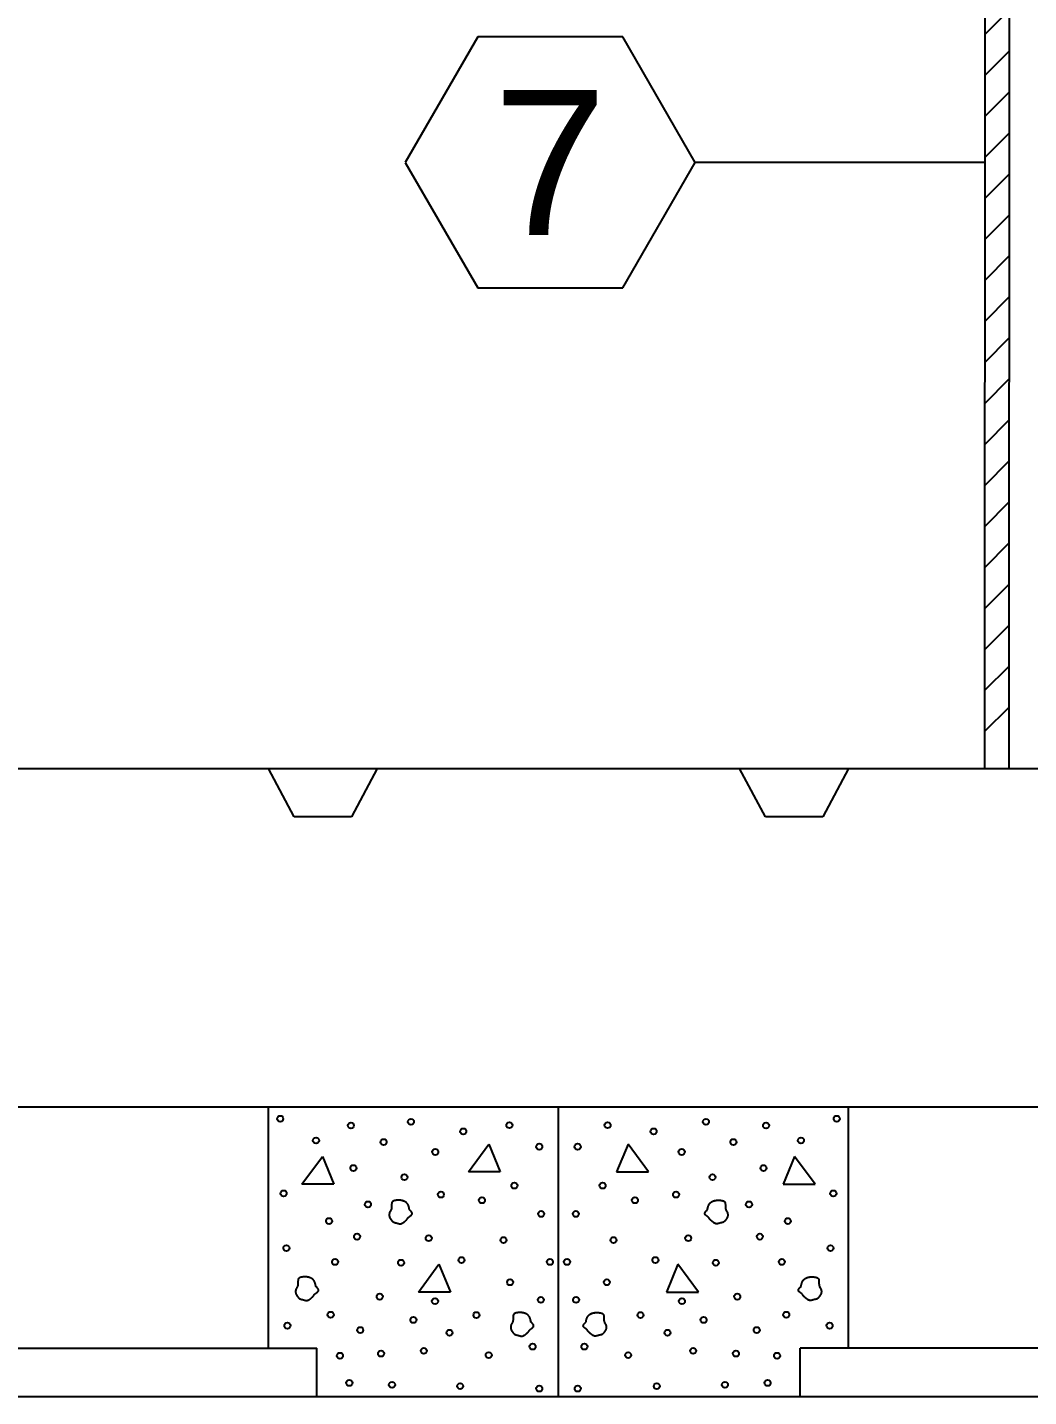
# Model space of a CAD drawing. Extents: x -13 to 356, y -85 to 125.
# Drawn here: x 148.1 to 189.6, y -63 to -6.3 of the extents above; entities that cross this region are included whole.
import ezdxf
from ezdxf.enums import TextEntityAlignment as Align

# ---------------------------------------------------------------- set-up
doc = ezdxf.new("R2010")
doc.units = 0
doc.header["$MEASUREMENT"] = 0
doc.layers.add('2', color=7, linetype='Continuous')
doc.styles.get("Standard").update_dxf_attribs({"font": 'monotxt.shx'})

# ---------------------------------------------------------------- blocks, each defined once
blk = doc.blocks.new('*X28')
at = {"layer": '2', "color": 5, "linetype": 'Continuous'}
for p, q in [((-0.489, 28.361), (0.511, 29.361)), ((-0.49, 26.663), (0.511, 27.664)), ((-0.49, 24.965), (0.51, 25.966)), ((-0.491, 23.268), (0.509, 24.268)), ((-0.492, 21.57), (0.509, 22.57)), ((-0.492, 19.872), (0.508, 20.873)), ((-0.493, 18.175), (0.507, 19.175)), ((-0.494, 16.477), (0.507, 17.477)), ((-0.494, 14.779), (0.506, 15.78)), ((-0.495, 13.082), (0.505, 14.082)), ((-0.496, 11.384), (0.505, 12.384)), ((-0.496, 9.686), (0.504, 10.686)), ((-0.497, 7.988), (0.503, 8.989)), ((-0.498, 6.291), (0.503, 7.291)), ((-0.498, 4.593), (0.502, 5.593)), ((-0.499, 2.895), (0.502, 3.896)), ((-0.5, 1.198), (0.501, 2.198)), ((-0.5, -0.5), (0.5, 0.5))]:
    blk.add_line(p, q, dxfattribs=at)

msp = doc.modelspace()

# ---------------------------------------------------------------- linework, layer by layer
at = {"layer": '2', "color": 5, "linetype": 'Continuous'}
for p, q in [((187.77, -36.997), (187.797, 32.325)), ((188.77, -36.997), (188.797, 32.325)), ((166.78, -6.704), (163.78, -11.901)), ((172.78, -6.704), (166.78, -6.704)), ((175.78, -11.901), (172.78, -6.704)), ((163.78, -11.901), (166.78, -17.097)), ((172.78, -17.097), (175.78, -11.901)), ((187.78, -11.901), (175.78, -11.901)), ((166.78, -17.097), (172.78, -17.097)), ((144.557, -36.997), (212.432, -36.997)), ((159.182, -38.997), (158.119, -36.997)), ((162.619, -36.997), (161.557, -38.997)), ((178.682, -38.997), (177.619, -36.997)), ((182.119, -36.997), (181.057, -38.997)), ((161.557, -38.997), (159.182, -38.997)), ((181.057, -38.997), (178.682, -38.997)), ((145.364, -50.999), (211.627, -50.999)), ((158.121, -60.999), (158.121, -50.999)), ((170.121, -62.999), (170.121, -50.999)), ((182.121, -60.999), (182.121, -50.999)), ((166.391, -53.696), (167.242, -52.546)), ((167.242, -52.546), (167.713, -53.696)), ((172.999, -52.546), (172.529, -53.696)), ((173.851, -53.696), (172.999, -52.546)), ((159.5, -54.21), (160.352, -53.06)), ((160.352, -53.06), (160.822, -54.21)), ((179.89, -53.06), (179.419, -54.21)), ((180.741, -54.21), (179.89, -53.06)), ((167.713, -53.696), (166.391, -53.696)), ((172.529, -53.696), (173.851, -53.696)), ((160.822, -54.21), (159.5, -54.21)), ((179.419, -54.21), (180.741, -54.21)), ((164.325, -58.669), (165.176, -57.52)), ((165.176, -57.52), (165.647, -58.669)), ((175.065, -57.52), (174.595, -58.669)), ((175.917, -58.669), (175.065, -57.52)), ((165.647, -58.669), (164.325, -58.669)), ((174.595, -58.669), (175.917, -58.669)), ((108.121, -60.999), (160.121, -60.999)), ((160.121, -62.999), (160.121, -60.999)), ((232.121, -60.999), (180.121, -60.999)), ((180.121, -62.999), (180.121, -60.999)), ((26.121, -62.999), (314.121, -62.999))]:
    msp.add_line(p, q, dxfattribs=at)
for points in [[(163.953, -55.26), (163.951, -55.242, 0.004785), (163.948, -55.225, 0.004913), (163.945, -55.208, 0.005179), (163.942, -55.191, 0.005594), (163.939, -55.175, 0.005983), (163.935, -55.159, 0.006362), (163.931, -55.144, 0.006756), (163.926, -55.129, 0.00718), (163.922, -55.115, 0.007603), (163.916, -55.101, 0.008039), (163.911, -55.087, 0.008471), (163.905, -55.074, 0.00891), (163.899, -55.061, 0.009333), (163.892, -55.048, 0.00975), (163.885, -55.036, 0.010138), (163.877, -55.025, 0.010509), (163.869, -55.013, 0.010826), (163.861, -55.003, 0.011103), (163.852, -54.992, 0.011341), (163.843, -54.982, 0.011564), (163.833, -54.973, 0.011551), (163.823, -54.964, 0.011336), (163.812, -54.955, 0.011036), (163.801, -54.947, 0.010634), (163.789, -54.939, 0.010268), (163.777, -54.932, 0.009897), (163.765, -54.925, 0.009544), (163.752, -54.918, 0.009179), (163.739, -54.912, 0.008841), (163.726, -54.906, 0.008503), (163.712, -54.901, 0.008191), (163.698, -54.896, 0.007883), (163.684, -54.892, 0.007603), (163.669, -54.888, 0.007329), (163.654, -54.884, 0.007081), (163.639, -54.88, 0.006841), (163.624, -54.877, 0.006626), (163.609, -54.875, 0.006419), (163.593, -54.873, 0.006236), (163.577, -54.871, 0.006061), (163.561, -54.869, 0.005907), (163.545, -54.868, 0.005763), (163.529, -54.867, 0.005637), (163.513, -54.867, 0.005521), (163.497, -54.867, 0.005421), (163.48, -54.867, 0.005329), (163.464, -54.868, 0.005258), (163.447, -54.869, 0.005201), (163.431, -54.87, 0.00514), (163.414, -54.872, 0.005062), (163.398, -54.874, 0.005083), (163.381, -54.876, 0.005221), (163.365, -54.879, 0.006031), (163.349, -54.882, 0.007829), (163.333, -54.886, 0.009649), (163.318, -54.89, 0.011932), (163.304, -54.895, 0.014416), (163.29, -54.901, 0.017553), (163.277, -54.907, 0.021223), (163.266, -54.914, 0.025951), (163.255, -54.923, 0.03001), (163.246, -54.932, 0.033019), (163.239, -54.942, 0.032883), (163.232, -54.953, 0.029027), (163.227, -54.965, 0.025269), (163.223, -54.978, 0.021469), (163.22, -54.992, 0.017986), (163.218, -55.006, 0.014521), (163.216, -55.021, 0.011672), (163.215, -55.036, 0.008962), (163.215, -55.051, 0.006754), (163.214, -55.067, 0.004559), (163.214, -55.084, 0.002745), (163.214, -55.1, 0.000833), (163.215, -55.116, -0.000805), (163.215, -55.133, -0.002637), (163.214, -55.149, -0.004312), (163.214, -55.166, -0.006297), (163.213, -55.182, -0.008122), (163.211, -55.198, -0.010228), (163.209, -55.213, -0.012587), (163.206, -55.229, -0.01574), (163.202, -55.243, -0.017251), (163.197, -55.257, -0.017002), (163.191, -55.271, -0.015078), (163.184, -55.284, -0.010869), (163.177, -55.298, -0.007364), (163.17, -55.31, -0.003739), (163.162, -55.323, -0.000502), (163.155, -55.336, 0.003172), (163.148, -55.349, 0.006628), (163.141, -55.363, 0.010722), (163.135, -55.376, 0.013226), (163.13, -55.39, 0.014832), (163.125, -55.405, 0.015088), (163.122, -55.419, 0.014292), (163.119, -55.434, 0.013883), (163.117, -55.45, 0.013764), (163.116, -55.465, 0.013686), (163.116, -55.48, 0.013657), (163.116, -55.496, 0.013745), (163.118, -55.511, 0.013963), (163.12, -55.526, 0.014224), (163.123, -55.541, 0.014554), (163.127, -55.555, 0.015101), (163.132, -55.57, 0.015976), (163.138, -55.583, 0.015668), (163.144, -55.597, 0.013866), (163.151, -55.61, 0.011842), (163.159, -55.623, 0.009091), (163.167, -55.635, 0.00656), (163.176, -55.647, 0.003629), (163.184, -55.66, 0.001959), (163.193, -55.672, 0.001108), (163.201, -55.684, 0.001572), (163.21, -55.696, 0.00347), (163.219, -55.707, 0.004668), (163.228, -55.719, 0.005443), (163.238, -55.731, 0.007694), (163.248, -55.742, 0.01221), (163.259, -55.752, 0.017137), (163.27, -55.762, 0.023974), (163.282, -55.77, 0.025959), (163.294, -55.777, 0.022284), (163.308, -55.782, 0.018818), (163.322, -55.787, 0.015063), (163.336, -55.792, 0.011683), (163.35, -55.795, 0.008014), (163.365, -55.799, 0.004976), (163.38, -55.802, 0.00181), (163.395, -55.805, -0.001224), (163.41, -55.809, -0.004947), (163.425, -55.813, -0.006053), (163.44, -55.817, -0.004853), (163.455, -55.821, -0.003013), (163.47, -55.826, -0.000016), (163.485, -55.83, 0.002521), (163.499, -55.834, 0.00528), (163.514, -55.837, 0.007878), (163.528, -55.84, 0.010941), (163.542, -55.843, 0.014094), (163.556, -55.844, 0.017981), (163.57, -55.844, 0.020233), (163.584, -55.843, 0.021055), (163.598, -55.841, 0.020457), (163.612, -55.838, 0.018422), (163.625, -55.834, 0.016727), (163.639, -55.828, 0.015121), (163.652, -55.822, 0.013622), (163.665, -55.816, 0.012038), (163.678, -55.808, 0.010686), (163.691, -55.8, 0.009342), (163.704, -55.791, 0.008202), (163.717, -55.782, 0.007044), (163.729, -55.772, 0.006083), (163.742, -55.763, 0.005098), (163.754, -55.752, 0.004237), (163.766, -55.742, 0.003276), (163.778, -55.731, 0.002582), (163.79, -55.721, 0.001962), (163.801, -55.71, 0.000895), (163.813, -55.7, -0.000947), (163.824, -55.69, 0.001004), (163.835, -55.68, 0.007533), (163.845, -55.669, 0.013881), (163.855, -55.658, 0.021241), (163.864, -55.646, 0.018761), (163.872, -55.633, 0.006753), (163.88, -55.621, -0.002565), (163.888, -55.608, -0.012008), (163.897, -55.597, -0.015872), (163.906, -55.585, -0.014536), (163.916, -55.575, -0.013302), (163.927, -55.565, -0.011978), (163.939, -55.555, -0.010661), (163.951, -55.545, -0.009179), (163.964, -55.536, -0.006686), (163.977, -55.527, -0.00297), (163.99, -55.518, 0.000284), (164.003, -55.508, 0.004153), (164.015, -55.499, 0.007845), (164.027, -55.49, 0.012498), (164.037, -55.48, 0.01805), (164.046, -55.47, 0.025988), (164.053, -55.46, 0.033213), (164.059, -55.449, 0.038945), (164.063, -55.438, 0.042043), (164.064, -55.426, 0.041098), (164.064, -55.414, 0.037039), (164.062, -55.402, 0.031405), (164.058, -55.389, 0.029902), (164.053, -55.376, 0.029417), (164.045, -55.362, 0.018987), (164.037, -55.349, 0.006842), (164.029, -55.337, 0.021033), (164.015, -55.32, 0.026686), (163.99, -55.294, 0.010564), (163.954, -55.26, 0.005181)], [(176.288, -55.26), (176.291, -55.242, -0.004785), (176.293, -55.225, -0.004913), (176.296, -55.208, -0.005179), (176.299, -55.191, -0.005594), (176.303, -55.175, -0.005983), (176.307, -55.159, -0.006362), (176.311, -55.144, -0.006756), (176.315, -55.129, -0.00718), (176.32, -55.115, -0.007603), (176.325, -55.101, -0.008039), (176.331, -55.087, -0.008471), (176.337, -55.074, -0.00891), (176.343, -55.061, -0.009333), (176.35, -55.048, -0.00975), (176.357, -55.036, -0.010138), (176.364, -55.025, -0.010509), (176.372, -55.013, -0.010826), (176.381, -55.003, -0.011103), (176.39, -54.992, -0.011341), (176.399, -54.982, -0.011564), (176.409, -54.973, -0.011551), (176.419, -54.964, -0.011336), (176.43, -54.955, -0.011036), (176.441, -54.947, -0.010634), (176.452, -54.939, -0.010268), (176.464, -54.932, -0.009897), (176.477, -54.925, -0.009544), (176.489, -54.918, -0.009179), (176.502, -54.912, -0.008841), (176.516, -54.906, -0.008503), (176.529, -54.901, -0.008191), (176.543, -54.896, -0.007883), (176.558, -54.892, -0.007603), (176.572, -54.888, -0.007329), (176.587, -54.884, -0.007081), (176.602, -54.88, -0.006841), (176.617, -54.877, -0.006626), (176.633, -54.875, -0.006419), (176.648, -54.873, -0.006236), (176.664, -54.871, -0.006061), (176.68, -54.869, -0.005907), (176.696, -54.868, -0.005763), (176.712, -54.867, -0.005637), (176.729, -54.867, -0.005521), (176.745, -54.867, -0.005421), (176.761, -54.867, -0.005329), (176.778, -54.868, -0.005258), (176.794, -54.869, -0.005201), (176.811, -54.87, -0.00514), (176.827, -54.872, -0.005062), (176.844, -54.874, -0.005083), (176.86, -54.876, -0.005221), (176.876, -54.879, -0.006031), (176.893, -54.882, -0.007829), (176.908, -54.886, -0.009649), (176.923, -54.89, -0.011932), (176.938, -54.895, -0.014416), (176.952, -54.901, -0.017553), (176.964, -54.907, -0.021223), (176.976, -54.914, -0.025951), (176.986, -54.923, -0.03001), (176.995, -54.932, -0.033019), (177.003, -54.942, -0.032883), (177.009, -54.953, -0.029027), (177.014, -54.965, -0.025269), (177.018, -54.978, -0.021469), (177.021, -54.992, -0.017986), (177.024, -55.006, -0.014521), (177.025, -55.021, -0.011672), (177.026, -55.036, -0.008962), (177.027, -55.051, -0.006754), (177.027, -55.067, -0.004559), (177.027, -55.084, -0.002745), (177.027, -55.1, -0.000833), (177.027, -55.116, 0.000805), (177.027, -55.133, 0.002637), (177.027, -55.149, 0.004312), (177.028, -55.166, 0.006297), (177.029, -55.182, 0.008122), (177.03, -55.198, 0.010228), (177.033, -55.213, 0.012587), (177.036, -55.229, 0.01574), (177.04, -55.243, 0.017251), (177.045, -55.257, 0.017002), (177.051, -55.271, 0.015078), (177.057, -55.284, 0.010869), (177.064, -55.298, 0.007364), (177.072, -55.31, 0.003739), (177.079, -55.323, 0.000502), (177.087, -55.336, -0.003172), (177.094, -55.349, -0.006628), (177.1, -55.363, -0.010722), (177.106, -55.376, -0.013226), (177.112, -55.39, -0.014832), (177.116, -55.405, -0.015088), (177.12, -55.419, -0.014292), (177.122, -55.434, -0.013883), (177.124, -55.45, -0.013764), (177.126, -55.465, -0.013686), (177.126, -55.48, -0.013657), (177.125, -55.496, -0.013745), (177.124, -55.511, -0.013963), (177.122, -55.526, -0.014224), (177.118, -55.541, -0.014554), (177.114, -55.555, -0.015101), (177.11, -55.57, -0.015976), (177.104, -55.583, -0.015668), (177.097, -55.597, -0.013866), (177.09, -55.61, -0.011842), (177.082, -55.623, -0.009091), (177.074, -55.635, -0.00656), (177.066, -55.647, -0.003629), (177.057, -55.66, -0.001959), (177.049, -55.672, -0.001108), (177.04, -55.684, -0.001572), (177.031, -55.696, -0.00347), (177.022, -55.707, -0.004668), (177.013, -55.719, -0.005443), (177.004, -55.731, -0.007694), (176.994, -55.742, -0.01221), (176.983, -55.752, -0.017137), (176.972, -55.762, -0.023974), (176.96, -55.77, -0.025959), (176.947, -55.777, -0.022284), (176.934, -55.782, -0.018818), (176.92, -55.787, -0.015063), (176.906, -55.792, -0.011683), (176.891, -55.795, -0.008014), (176.876, -55.799, -0.004976), (176.861, -55.802, -0.00181), (176.846, -55.805, 0.001224), (176.831, -55.809, 0.004947), (176.816, -55.813, 0.006053), (176.801, -55.817, 0.004853), (176.786, -55.821, 0.003013), (176.772, -55.826, 0.000016), (176.757, -55.83, -0.002521), (176.742, -55.834, -0.00528), (176.728, -55.837, -0.007878), (176.714, -55.84, -0.010941), (176.699, -55.843, -0.014094), (176.685, -55.844, -0.017981), (176.671, -55.844, -0.020233), (176.657, -55.843, -0.021055), (176.644, -55.841, -0.020457), (176.63, -55.838, -0.018422), (176.616, -55.834, -0.016727), (176.603, -55.828, -0.015121), (176.59, -55.822, -0.013622), (176.576, -55.816, -0.012038), (176.563, -55.808, -0.010686), (176.55, -55.8, -0.009342), (176.537, -55.791, -0.008202), (176.525, -55.782, -0.007044), (176.512, -55.772, -0.006083), (176.5, -55.763, -0.005098), (176.488, -55.752, -0.004237), (176.475, -55.742, -0.003276), (176.464, -55.731, -0.002582), (176.452, -55.721, -0.001962), (176.44, -55.71, -0.000895), (176.429, -55.7, 0.000947), (176.417, -55.69, -0.001004), (176.406, -55.68, -0.007533), (176.396, -55.669, -0.013881), (176.386, -55.658, -0.021241), (176.378, -55.646, -0.018761), (176.37, -55.633, -0.006753), (176.362, -55.621, 0.002565), (176.354, -55.608, 0.012008), (176.345, -55.597, 0.015872), (176.335, -55.585, 0.014536), (176.325, -55.575, 0.013302), (176.314, -55.565, 0.011978), (176.303, -55.555, 0.010661), (176.291, -55.545, 0.009179), (176.278, -55.536, 0.006686), (176.265, -55.527, 0.00297), (176.252, -55.518, -0.000284), (176.239, -55.508, -0.004153), (176.227, -55.499, -0.007845), (176.215, -55.49, -0.012498), (176.204, -55.48, -0.01805), (176.195, -55.47, -0.025988), (176.188, -55.46, -0.033213), (176.183, -55.449, -0.038945), (176.179, -55.438, -0.042043), (176.177, -55.426, -0.041098), (176.178, -55.414, -0.037039), (176.179, -55.402, -0.031405), (176.183, -55.389, -0.029902), (176.189, -55.376, -0.029417), (176.196, -55.362, -0.018987), (176.204, -55.349, -0.006842), (176.212, -55.337, -0.021033), (176.226, -55.32, -0.026686), (176.252, -55.294, -0.010564), (176.287, -55.26, -0.005181)], [(160.079, -58.435), (160.076, -58.417, 0.004785), (160.074, -58.4, 0.004913), (160.071, -58.383, 0.005179), (160.068, -58.366, 0.005594), (160.064, -58.35, 0.005983), (160.06, -58.334, 0.006362), (160.056, -58.319, 0.006756), (160.052, -58.304, 0.00718), (160.047, -58.289, 0.007603), (160.042, -58.275, 0.008039), (160.036, -58.262, 0.008471), (160.03, -58.248, 0.00891), (160.024, -58.236, 0.009333), (160.017, -58.223, 0.00975), (160.01, -58.211, 0.010138), (160.003, -58.199, 0.010509), (159.995, -58.188, 0.010826), (159.986, -58.177, 0.011103), (159.977, -58.167, 0.011341), (159.968, -58.157, 0.011564), (159.958, -58.148, 0.011551), (159.948, -58.139, 0.011336), (159.937, -58.13, 0.011036), (159.926, -58.122, 0.010634), (159.915, -58.114, 0.010268), (159.903, -58.107, 0.009897), (159.89, -58.1, 0.009544), (159.878, -58.093, 0.009179), (159.865, -58.087, 0.008841), (159.851, -58.081, 0.008503), (159.838, -58.076, 0.008191), (159.824, -58.071, 0.007883), (159.809, -58.067, 0.007603), (159.795, -58.062, 0.007329), (159.78, -58.059, 0.007081), (159.765, -58.055, 0.006841), (159.75, -58.052, 0.006626), (159.734, -58.05, 0.006419), (159.719, -58.047, 0.006236), (159.703, -58.046, 0.006061), (159.687, -58.044, 0.005907), (159.671, -58.043, 0.005763), (159.655, -58.042, 0.005637), (159.638, -58.042, 0.005521), (159.622, -58.042, 0.005421), (159.606, -58.042, 0.005329), (159.589, -58.043, 0.005258), (159.573, -58.044, 0.005201), (159.556, -58.045, 0.00514), (159.54, -58.047, 0.005062), (159.523, -58.049, 0.005083), (159.507, -58.051, 0.005221), (159.491, -58.054, 0.006031), (159.475, -58.057, 0.007829), (159.459, -58.061, 0.009649), (159.444, -58.065, 0.011932), (159.429, -58.07, 0.014416), (159.415, -58.076, 0.017553), (159.403, -58.082, 0.021223), (159.391, -58.089, 0.025951), (159.381, -58.098, 0.03001), (159.372, -58.107, 0.033019), (159.364, -58.117, 0.032883), (159.358, -58.128, 0.029027), (159.353, -58.14, 0.025269), (159.349, -58.153, 0.021469), (159.346, -58.167, 0.017986), (159.343, -58.181, 0.014521), (159.342, -58.195, 0.011672), (159.341, -58.211, 0.008962), (159.34, -58.226, 0.006754), (159.34, -58.242, 0.004559), (159.34, -58.258, 0.002745), (159.34, -58.275, 0.000833), (159.34, -58.291, -0.000805), (159.34, -58.308, -0.002637), (159.34, -58.324, -0.004312), (159.339, -58.341, -0.006297), (159.338, -58.357, -0.008122), (159.337, -58.373, -0.010228), (159.334, -58.388, -0.012587), (159.331, -58.404, -0.01574), (159.327, -58.418, -0.017251), (159.322, -58.432, -0.017002), (159.316, -58.446, -0.015078), (159.31, -58.459, -0.010869), (159.303, -58.472, -0.007364), (159.295, -58.485, -0.003739), (159.288, -58.498, -0.000502), (159.281, -58.511, 0.003172), (159.273, -58.524, 0.006628), (159.267, -58.537, 0.010722), (159.261, -58.551, 0.013226), (159.255, -58.565, 0.014832), (159.251, -58.579, 0.015088), (159.247, -58.594, 0.014292), (159.245, -58.609, 0.013883), (159.243, -58.624, 0.013764), (159.242, -58.64, 0.013686), (159.241, -58.655, 0.013657), (159.242, -58.67, 0.013745), (159.243, -58.686, 0.013963), (159.246, -58.701, 0.014224), (159.249, -58.716, 0.014554), (159.253, -58.73, 0.015101), (159.257, -58.745, 0.015976), (159.263, -58.758, 0.015668), (159.27, -58.772, 0.013866), (159.277, -58.785, 0.011842), (159.285, -58.797, 0.009091), (159.293, -58.81, 0.00656), (159.301, -58.822, 0.003629), (159.31, -58.834, 0.001959), (159.318, -58.846, 0.001108), (159.327, -58.859, 0.001572), (159.336, -58.871, 0.00347), (159.345, -58.882, 0.004668), (159.354, -58.894, 0.005443), (159.363, -58.906, 0.007694), (159.373, -58.917, 0.01221), (159.384, -58.927, 0.017137), (159.395, -58.937, 0.023974), (159.407, -58.945, 0.025959), (159.42, -58.952, 0.022284), (159.433, -58.957, 0.018818), (159.447, -58.962, 0.015063), (159.461, -58.967, 0.011683), (159.476, -58.97, 0.008014), (159.491, -58.974, 0.004976), (159.506, -58.977, 0.00181), (159.521, -58.98, -0.001224), (159.536, -58.984, -0.004947), (159.551, -58.987, -0.006053), (159.566, -58.992, -0.004853), (159.581, -58.996, -0.003013), (159.596, -59, -0.000016), (159.61, -59.005, 0.002521), (159.625, -59.009, 0.00528), (159.639, -59.012, 0.007878), (159.653, -59.015, 0.010941), (159.668, -59.018, 0.014094), (159.682, -59.019, 0.017981), (159.696, -59.019, 0.020233), (159.71, -59.018, 0.021055), (159.723, -59.016, 0.020457), (159.737, -59.013, 0.018422), (159.751, -59.008, 0.016727), (159.764, -59.003, 0.015121), (159.777, -58.997, 0.013622), (159.791, -58.99, 0.012038), (159.804, -58.983, 0.010686), (159.817, -58.975, 0.009342), (159.83, -58.966, 0.008202), (159.842, -58.957, 0.007044), (159.855, -58.947, 0.006083), (159.867, -58.937, 0.005098), (159.88, -58.927, 0.004237), (159.892, -58.917, 0.003276), (159.904, -58.906, 0.002582), (159.915, -58.896, 0.001962), (159.927, -58.885, 0.000895), (159.938, -58.875, -0.000947), (159.95, -58.865, 0.001004), (159.961, -58.854, 0.007533), (159.971, -58.844, 0.013881), (159.981, -58.833, 0.021241), (159.989, -58.821, 0.018761), (159.997, -58.808, 0.006753), (160.005, -58.795, -0.002565), (160.013, -58.783, -0.012008), (160.022, -58.771, -0.015872), (160.032, -58.76, -0.014536), (160.042, -58.75, -0.013302), (160.053, -58.74, -0.011978), (160.064, -58.73, -0.010661), (160.076, -58.72, -0.009179), (160.089, -58.711, -0.006686), (160.102, -58.702, -0.00297), (160.115, -58.692, 0.000284), (160.128, -58.683, 0.004153), (160.141, -58.674, 0.007845), (160.152, -58.664, 0.012498), (160.163, -58.655, 0.01805), (160.172, -58.645, 0.025988), (160.179, -58.635, 0.033213), (160.185, -58.624, 0.038945), (160.188, -58.613, 0.042043), (160.19, -58.601, 0.041098), (160.189, -58.589, 0.037039), (160.188, -58.577, 0.031405), (160.184, -58.564, 0.029902), (160.178, -58.551, 0.029417), (160.171, -58.537, 0.018987), (160.163, -58.524, 0.006842), (160.155, -58.512, 0.021033), (160.141, -58.495, 0.026686), (160.116, -58.469, 0.010564), (160.08, -58.435, 0.005181)], [(180.163, -58.435), (180.165, -58.417, -0.004785), (180.168, -58.4, -0.004913), (180.171, -58.383, -0.005179), (180.174, -58.366, -0.005594), (180.177, -58.35, -0.005983), (180.181, -58.334, -0.006362), (180.185, -58.319, -0.006756), (180.19, -58.304, -0.00718), (180.194, -58.289, -0.007603), (180.2, -58.275, -0.008039), (180.205, -58.262, -0.008471), (180.211, -58.248, -0.00891), (180.217, -58.236, -0.009333), (180.224, -58.223, -0.00975), (180.231, -58.211, -0.010138), (180.239, -58.199, -0.010509), (180.247, -58.188, -0.010826), (180.255, -58.177, -0.011103), (180.264, -58.167, -0.011341), (180.273, -58.157, -0.011564), (180.283, -58.148, -0.011551), (180.293, -58.139, -0.011336), (180.304, -58.13, -0.011036), (180.315, -58.122, -0.010634), (180.327, -58.114, -0.010268), (180.339, -58.107, -0.009897), (180.351, -58.1, -0.009544), (180.364, -58.093, -0.009179), (180.377, -58.087, -0.008841), (180.39, -58.081, -0.008503), (180.404, -58.076, -0.008191), (180.418, -58.071, -0.007883), (180.432, -58.067, -0.007603), (180.447, -58.062, -0.007329), (180.462, -58.059, -0.007081), (180.477, -58.055, -0.006841), (180.492, -58.052, -0.006626), (180.507, -58.05, -0.006419), (180.523, -58.047, -0.006236), (180.539, -58.046, -0.006061), (180.555, -58.044, -0.005907), (180.571, -58.043, -0.005763), (180.587, -58.042, -0.005637), (180.603, -58.042, -0.005521), (180.619, -58.042, -0.005421), (180.636, -58.042, -0.005329), (180.652, -58.043, -0.005258), (180.669, -58.044, -0.005201), (180.685, -58.045, -0.00514), (180.702, -58.047, -0.005062), (180.718, -58.049, -0.005083), (180.735, -58.051, -0.005221), (180.751, -58.054, -0.006031), (180.767, -58.057, -0.007829), (180.783, -58.061, -0.009649), (180.798, -58.065, -0.011932), (180.812, -58.07, -0.014416), (180.826, -58.076, -0.017553), (180.839, -58.082, -0.021223), (180.85, -58.089, -0.025951), (180.861, -58.098, -0.03001), (180.87, -58.107, -0.033019), (180.877, -58.117, -0.032883), (180.884, -58.128, -0.029027), (180.889, -58.14, -0.025269), (180.893, -58.153, -0.021469), (180.896, -58.167, -0.017986), (180.898, -58.181, -0.014521), (180.9, -58.195, -0.011672), (180.901, -58.211, -0.008962), (180.901, -58.226, -0.006754), (180.902, -58.242, -0.004559), (180.902, -58.258, -0.002745), (180.902, -58.275, -0.000833), (180.901, -58.291, 0.000805), (180.901, -58.308, 0.002637), (180.902, -58.324, 0.004312), (180.902, -58.341, 0.006297), (180.903, -58.357, 0.008122), (180.905, -58.373, 0.010228), (180.907, -58.388, 0.012587), (180.91, -58.404, 0.01574), (180.914, -58.418, 0.017251), (180.919, -58.432, 0.017002), (180.925, -58.446, 0.015078), (180.932, -58.459, 0.010869), (180.939, -58.472, 0.007364), (180.946, -58.485, 0.003739), (180.954, -58.498, 0.000502), (180.961, -58.511, -0.003172), (180.968, -58.524, -0.006628), (180.975, -58.537, -0.010722), (180.981, -58.551, -0.013226), (180.986, -58.565, -0.014832), (180.991, -58.579, -0.015088), (180.994, -58.594, -0.014292), (180.997, -58.609, -0.013883), (180.999, -58.624, -0.013764), (181, -58.64, -0.013686), (181, -58.655, -0.013657), (181, -58.67, -0.013745), (180.998, -58.686, -0.013963), (180.996, -58.701, -0.014224), (180.993, -58.716, -0.014554), (180.989, -58.73, -0.015101), (180.984, -58.745, -0.015976), (180.978, -58.758, -0.015668), (180.972, -58.772, -0.013866), (180.965, -58.785, -0.011842), (180.957, -58.797, -0.009091), (180.949, -58.81, -0.00656), (180.94, -58.822, -0.003629), (180.932, -58.834, -0.001959), (180.923, -58.846, -0.001108), (180.915, -58.859, -0.001572), (180.906, -58.871, -0.00347), (180.897, -58.882, -0.004668), (180.888, -58.894, -0.005443), (180.878, -58.906, -0.007694), (180.868, -58.917, -0.01221), (180.857, -58.927, -0.017137), (180.846, -58.937, -0.023974), (180.834, -58.945, -0.025959), (180.822, -58.952, -0.022284), (180.808, -58.957, -0.018818), (180.794, -58.962, -0.015063), (180.78, -58.967, -0.011683), (180.766, -58.97, -0.008014), (180.751, -58.974, -0.004976), (180.736, -58.977, -0.00181), (180.721, -58.98, 0.001224), (180.706, -58.984, 0.004947), (180.691, -58.987, 0.006053), (180.676, -58.992, 0.004853), (180.661, -58.996, 0.003013), (180.646, -59, 0.000016), (180.631, -59.005, -0.002521), (180.617, -59.009, -0.00528), (180.602, -59.012, -0.007878), (180.588, -59.015, -0.010941), (180.574, -59.018, -0.014094), (180.56, -59.019, -0.017981), (180.546, -59.019, -0.020233), (180.532, -59.018, -0.021055), (180.518, -59.016, -0.020457), (180.504, -59.013, -0.018422), (180.491, -59.008, -0.016727), (180.477, -59.003, -0.015121), (180.464, -58.997, -0.013622), (180.451, -58.99, -0.012038), (180.438, -58.983, -0.010686), (180.425, -58.975, -0.009342), (180.412, -58.966, -0.008202), (180.399, -58.957, -0.007044), (180.387, -58.947, -0.006083), (180.374, -58.937, -0.005098), (180.362, -58.927, -0.004237), (180.35, -58.917, -0.003276), (180.338, -58.906, -0.002582), (180.326, -58.896, -0.001962), (180.315, -58.885, -0.000895), (180.303, -58.875, 0.000947), (180.292, -58.865, -0.001004), (180.281, -58.854, -0.007533), (180.271, -58.844, -0.013881), (180.261, -58.833, -0.021241), (180.252, -58.821, -0.018761), (180.244, -58.808, -0.006753), (180.236, -58.795, 0.002565), (180.228, -58.783, 0.012008), (180.219, -58.771, 0.015872), (180.21, -58.76, 0.014536), (180.2, -58.75, 0.013302), (180.189, -58.74, 0.011978), (180.177, -58.73, 0.010661), (180.165, -58.72, 0.009179), (180.152, -58.711, 0.006686), (180.139, -58.702, 0.00297), (180.126, -58.692, -0.000284), (180.113, -58.683, -0.004153), (180.101, -58.674, -0.007845), (180.089, -58.664, -0.012498), (180.079, -58.655, -0.01805), (180.07, -58.645, -0.025988), (180.063, -58.635, -0.033213), (180.057, -58.624, -0.038945), (180.053, -58.613, -0.042043), (180.052, -58.601, -0.041098), (180.052, -58.589, -0.037039), (180.054, -58.577, -0.031405), (180.058, -58.564, -0.029902), (180.063, -58.551, -0.029417), (180.071, -58.537, -0.018987), (180.079, -58.524, -0.006842), (180.087, -58.512, -0.021033), (180.101, -58.495, -0.026686), (180.126, -58.469, -0.010564), (180.162, -58.435, -0.005181)], [(168.981, -59.911), (168.979, -59.893, 0.004785), (168.976, -59.876, 0.004913), (168.974, -59.859, 0.005179), (168.97, -59.842, 0.005594), (168.967, -59.826, 0.005983), (168.963, -59.81, 0.006362), (168.959, -59.795, 0.006756), (168.955, -59.78, 0.00718), (168.95, -59.766, 0.007603), (168.945, -59.752, 0.008039), (168.939, -59.738, 0.008471), (168.933, -59.725, 0.00891), (168.927, -59.712, 0.009333), (168.92, -59.699, 0.00975), (168.913, -59.687, 0.010138), (168.905, -59.676, 0.010509), (168.897, -59.664, 0.010826), (168.889, -59.654, 0.011103), (168.88, -59.643, 0.011341), (168.871, -59.633, 0.011564), (168.861, -59.624, 0.011551), (168.851, -59.615, 0.011336), (168.84, -59.606, 0.011036), (168.829, -59.598, 0.010634), (168.817, -59.59, 0.010268), (168.805, -59.583, 0.009897), (168.793, -59.576, 0.009544), (168.78, -59.569, 0.009179), (168.767, -59.563, 0.008841), (168.754, -59.557, 0.008503), (168.74, -59.552, 0.008191), (168.726, -59.547, 0.007883), (168.712, -59.543, 0.007603), (168.697, -59.539, 0.007329), (168.683, -59.535, 0.007081), (168.668, -59.531, 0.006841), (168.652, -59.528, 0.006626), (168.637, -59.526, 0.006419), (168.621, -59.524, 0.006236), (168.606, -59.522, 0.006061), (168.59, -59.52, 0.005907), (168.574, -59.519, 0.005763), (168.557, -59.518, 0.005637), (168.541, -59.518, 0.005521), (168.525, -59.518, 0.005421), (168.508, -59.518, 0.005329), (168.492, -59.519, 0.005258), (168.475, -59.52, 0.005201), (168.459, -59.521, 0.00514), (168.442, -59.523, 0.005062), (168.426, -59.525, 0.005083), (168.41, -59.527, 0.005221), (168.393, -59.53, 0.006031), (168.377, -59.533, 0.007829), (168.361, -59.537, 0.009649), (168.346, -59.541, 0.011932), (168.332, -59.546, 0.014416), (168.318, -59.552, 0.017553), (168.305, -59.558, 0.021223), (168.294, -59.565, 0.025951), (168.283, -59.574, 0.03001), (168.274, -59.583, 0.033019), (168.267, -59.593, 0.032883), (168.261, -59.604, 0.029027), (168.255, -59.616, 0.025269), (168.251, -59.629, 0.021469), (168.248, -59.643, 0.017986), (168.246, -59.657, 0.014521), (168.244, -59.672, 0.011672), (168.243, -59.687, 0.008962), (168.243, -59.702, 0.006754), (168.242, -59.718, 0.004559), (168.242, -59.735, 0.002745), (168.243, -59.751, 0.000833), (168.243, -59.767, -0.000805), (168.243, -59.784, -0.002637), (168.242, -59.8, -0.004312), (168.242, -59.817, -0.006297), (168.241, -59.833, -0.008122), (168.239, -59.849, -0.010228), (168.237, -59.864, -0.012587), (168.234, -59.88, -0.01574), (168.23, -59.894, -0.017251), (168.225, -59.908, -0.017002), (168.219, -59.922, -0.015078), (168.212, -59.935, -0.010869), (168.205, -59.949, -0.007364), (168.198, -59.961, -0.003739), (168.19, -59.974, -0.000502), (168.183, -59.987, 0.003172), (168.176, -60, 0.006628), (168.169, -60.013, 0.010722), (168.163, -60.027, 0.013226), (168.158, -60.041, 0.014832), (168.154, -60.056, 0.015088), (168.15, -60.07, 0.014292), (168.147, -60.085, 0.013883), (168.145, -60.101, 0.013764), (168.144, -60.116, 0.013686), (168.144, -60.131, 0.013657), (168.144, -60.147, 0.013745), (168.146, -60.162, 0.013963), (168.148, -60.177, 0.014224), (168.151, -60.192, 0.014554), (168.155, -60.206, 0.015101), (168.16, -60.221, 0.015976), (168.166, -60.234, 0.015668), (168.172, -60.248, 0.013866), (168.18, -60.261, 0.011842), (168.187, -60.274, 0.009091), (168.195, -60.286, 0.00656), (168.204, -60.298, 0.003629), (168.212, -60.311, 0.001959), (168.221, -60.323, 0.001108), (168.23, -60.335, 0.001572), (168.238, -60.347, 0.00347), (168.247, -60.358, 0.004668), (168.256, -60.37, 0.005443), (168.266, -60.382, 0.007694), (168.276, -60.393, 0.01221), (168.287, -60.403, 0.017137), (168.298, -60.413, 0.023974), (168.31, -60.421, 0.025959), (168.323, -60.428, 0.022284), (168.336, -60.433, 0.018818), (168.35, -60.438, 0.015063), (168.364, -60.443, 0.011683), (168.378, -60.446, 0.008014), (168.393, -60.45, 0.004976), (168.408, -60.453, 0.00181), (168.423, -60.456, -0.001224), (168.439, -60.46, -0.004947), (168.454, -60.464, -0.006053), (168.469, -60.468, -0.004853), (168.483, -60.472, -0.003013), (168.498, -60.476, -0.000016), (168.513, -60.481, 0.002521), (168.527, -60.485, 0.00528), (168.542, -60.488, 0.007878), (168.556, -60.491, 0.010941), (168.57, -60.494, 0.014094), (168.584, -60.495, 0.017981), (168.598, -60.495, 0.020233), (168.612, -60.494, 0.021055), (168.626, -60.492, 0.020457), (168.64, -60.489, 0.018422), (168.653, -60.485, 0.016727), (168.667, -60.479, 0.015121), (168.68, -60.473, 0.013622), (168.693, -60.467, 0.012038), (168.706, -60.459, 0.010686), (168.719, -60.451, 0.009342), (168.732, -60.442, 0.008202), (168.745, -60.433, 0.007044), (168.757, -60.423, 0.006083), (168.77, -60.414, 0.005098), (168.782, -60.403, 0.004237), (168.794, -60.393, 0.003276), (168.806, -60.382, 0.002582), (168.818, -60.372, 0.001962), (168.83, -60.361, 0.000895), (168.841, -60.351, -0.000947), (168.852, -60.341, 0.001004), (168.863, -60.331, 0.007533), (168.874, -60.32, 0.013881), (168.883, -60.309, 0.021241), (168.892, -60.297, 0.018761), (168.9, -60.284, 0.006753), (168.908, -60.272, -0.002565), (168.916, -60.259, -0.012008), (168.925, -60.248, -0.015872), (168.934, -60.236, -0.014536), (168.945, -60.226, -0.013302), (168.955, -60.216, -0.011978), (168.967, -60.206, -0.010661), (168.979, -60.196, -0.009179), (168.992, -60.187, -0.006686), (169.005, -60.178, -0.00297), (169.018, -60.169, 0.000284), (169.031, -60.159, 0.004153), (169.043, -60.15, 0.007845), (169.055, -60.141, 0.012498), (169.065, -60.131, 0.01805), (169.074, -60.121, 0.025988), (169.082, -60.111, 0.033213), (169.087, -60.1, 0.038945), (169.091, -60.089, 0.042043), (169.092, -60.077, 0.041098), (169.092, -60.065, 0.037039), (169.09, -60.053, 0.031405), (169.087, -60.04, 0.029902), (169.081, -60.027, 0.029417), (169.073, -60.013, 0.018987), (169.065, -60, 0.006842), (169.057, -59.988, 0.021033), (169.043, -59.971, 0.026686), (169.018, -59.945, 0.010564), (168.982, -59.911, 0.005181)], [(171.26, -59.911), (171.263, -59.893, -0.004785), (171.265, -59.876, -0.004913), (171.268, -59.859, -0.005179), (171.271, -59.842, -0.005594), (171.275, -59.826, -0.005983), (171.278, -59.81, -0.006362), (171.283, -59.795, -0.006756), (171.287, -59.78, -0.00718), (171.292, -59.766, -0.007603), (171.297, -59.752, -0.008039), (171.303, -59.738, -0.008471), (171.308, -59.725, -0.00891), (171.315, -59.712, -0.009333), (171.322, -59.699, -0.00975), (171.329, -59.687, -0.010138), (171.336, -59.676, -0.010509), (171.344, -59.664, -0.010826), (171.353, -59.654, -0.011103), (171.361, -59.643, -0.011341), (171.371, -59.633, -0.011564), (171.381, -59.624, -0.011551), (171.391, -59.615, -0.011336), (171.401, -59.606, -0.011036), (171.413, -59.598, -0.010634), (171.424, -59.59, -0.010268), (171.436, -59.583, -0.009897), (171.448, -59.576, -0.009544), (171.461, -59.569, -0.009179), (171.474, -59.563, -0.008841), (171.488, -59.557, -0.008503), (171.501, -59.552, -0.008191), (171.515, -59.547, -0.007883), (171.53, -59.543, -0.007603), (171.544, -59.539, -0.007329), (171.559, -59.535, -0.007081), (171.574, -59.531, -0.006841), (171.589, -59.528, -0.006626), (171.605, -59.526, -0.006419), (171.62, -59.524, -0.006236), (171.636, -59.522, -0.006061), (171.652, -59.52, -0.005907), (171.668, -59.519, -0.005763), (171.684, -59.518, -0.005637), (171.7, -59.518, -0.005521), (171.717, -59.518, -0.005421), (171.733, -59.518, -0.005329), (171.75, -59.519, -0.005258), (171.766, -59.52, -0.005201), (171.783, -59.521, -0.00514), (171.799, -59.523, -0.005062), (171.816, -59.525, -0.005083), (171.832, -59.527, -0.005221), (171.848, -59.53, -0.006031), (171.864, -59.533, -0.007829), (171.88, -59.537, -0.009649), (171.895, -59.541, -0.011932), (171.91, -59.546, -0.014416), (171.924, -59.552, -0.017553), (171.936, -59.558, -0.021223), (171.948, -59.565, -0.025951), (171.958, -59.574, -0.03001), (171.967, -59.583, -0.033019), (171.975, -59.593, -0.032883), (171.981, -59.604, -0.029027), (171.986, -59.616, -0.025269), (171.99, -59.629, -0.021469), (171.993, -59.643, -0.017986), (171.996, -59.657, -0.014521), (171.997, -59.672, -0.011672), (171.998, -59.687, -0.008962), (171.999, -59.702, -0.006754), (171.999, -59.718, -0.004559), (171.999, -59.735, -0.002745), (171.999, -59.751, -0.000833), (171.999, -59.767, 0.000805), (171.999, -59.784, 0.002637), (171.999, -59.8, 0.004312), (172, -59.817, 0.006297), (172.001, -59.833, 0.008122), (172.002, -59.849, 0.010228), (172.005, -59.864, 0.012587), (172.008, -59.88, 0.01574), (172.012, -59.894, 0.017251), (172.017, -59.908, 0.017002), (172.023, -59.922, 0.015078), (172.029, -59.935, 0.010869), (172.036, -59.949, 0.007364), (172.044, -59.961, 0.003739), (172.051, -59.974, 0.000502), (172.058, -59.987, -0.003172), (172.066, -60, -0.006628), (172.072, -60.013, -0.010722), (172.078, -60.027, -0.013226), (172.084, -60.041, -0.014832), (172.088, -60.056, -0.015088), (172.092, -60.07, -0.014292), (172.094, -60.085, -0.013883), (172.096, -60.101, -0.013764), (172.097, -60.116, -0.013686), (172.098, -60.131, -0.013657), (172.097, -60.147, -0.013745), (172.096, -60.162, -0.013963), (172.093, -60.177, -0.014224), (172.09, -60.192, -0.014554), (172.086, -60.206, -0.015101), (172.081, -60.221, -0.015976), (172.076, -60.234, -0.015668), (172.069, -60.248, -0.013866), (172.062, -60.261, -0.011842), (172.054, -60.274, -0.009091), (172.046, -60.286, -0.00656), (172.038, -60.298, -0.003629), (172.029, -60.311, -0.001959), (172.021, -60.323, -0.001108), (172.012, -60.335, -0.001572), (172.003, -60.347, -0.00347), (171.994, -60.358, -0.004668), (171.985, -60.37, -0.005443), (171.975, -60.382, -0.007694), (171.965, -60.393, -0.01221), (171.955, -60.403, -0.017137), (171.944, -60.413, -0.023974), (171.932, -60.421, -0.025959), (171.919, -60.428, -0.022284), (171.906, -60.433, -0.018818), (171.892, -60.438, -0.015063), (171.878, -60.443, -0.011683), (171.863, -60.446, -0.008014), (171.848, -60.45, -0.004976), (171.833, -60.453, -0.00181), (171.818, -60.456, 0.001224), (171.803, -60.46, 0.004947), (171.788, -60.464, 0.006053), (171.773, -60.468, 0.004853), (171.758, -60.472, 0.003013), (171.743, -60.476, 0.000016), (171.729, -60.481, -0.002521), (171.714, -60.485, -0.00528), (171.7, -60.488, -0.007878), (171.686, -60.491, -0.010941), (171.671, -60.494, -0.014094), (171.657, -60.495, -0.017981), (171.643, -60.495, -0.020233), (171.629, -60.494, -0.021055), (171.616, -60.492, -0.020457), (171.602, -60.489, -0.018422), (171.588, -60.485, -0.016727), (171.575, -60.479, -0.015121), (171.561, -60.473, -0.013622), (171.548, -60.467, -0.012038), (171.535, -60.459, -0.010686), (171.522, -60.451, -0.009342), (171.509, -60.442, -0.008202), (171.497, -60.433, -0.007044), (171.484, -60.423, -0.006083), (171.472, -60.414, -0.005098), (171.459, -60.403, -0.004237), (171.447, -60.393, -0.003276), (171.435, -60.382, -0.002582), (171.424, -60.372, -0.001962), (171.412, -60.361, -0.000895), (171.401, -60.351, 0.000947), (171.389, -60.341, -0.001004), (171.378, -60.331, -0.007533), (171.368, -60.32, -0.013881), (171.358, -60.309, -0.021241), (171.35, -60.297, -0.018761), (171.342, -60.284, -0.006753), (171.334, -60.272, 0.002565), (171.326, -60.259, 0.012008), (171.317, -60.248, 0.015872), (171.307, -60.236, 0.014536), (171.297, -60.226, 0.013302), (171.286, -60.216, 0.011978), (171.275, -60.206, 0.010661), (171.263, -60.196, 0.009179), (171.25, -60.187, 0.006686), (171.237, -60.178, 0.00297), (171.224, -60.169, -0.000284), (171.211, -60.159, -0.004153), (171.198, -60.15, -0.007845), (171.187, -60.141, -0.012498), (171.176, -60.131, -0.01805), (171.167, -60.121, -0.025988), (171.16, -60.111, -0.033213), (171.154, -60.1, -0.038945), (171.151, -60.089, -0.042043), (171.149, -60.077, -0.041098), (171.149, -60.065, -0.037039), (171.151, -60.053, -0.031405), (171.155, -60.04, -0.029902), (171.16, -60.027, -0.029417), (171.168, -60.013, -0.018987), (171.176, -60, -0.006842), (171.184, -59.988, -0.021033), (171.198, -59.971, -0.026686), (171.223, -59.945, -0.010564), (171.259, -59.911, -0.005181)]]:
    msp.add_lwpolyline(points, format="xyb", dxfattribs=at)
for centre in [(158.605, -51.493), (164.017, -51.622), (176.224, -51.622), (181.636, -51.493), (161.53, -51.776), (166.182, -52.021), (168.089, -51.763), (172.152, -51.763), (174.059, -52.021), (178.711, -51.776), (160.087, -52.395), (162.883, -52.459), (169.326, -52.652), (170.915, -52.652), (177.358, -52.459), (180.154, -52.395), (165.022, -52.872), (175.219, -52.872), (161.636, -53.538), (163.747, -53.915), (176.495, -53.915), (178.606, -53.538), (168.296, -54.263), (171.946, -54.263), (158.747, -54.585), (162.235, -55.041), (165.254, -54.637), (166.955, -54.869), (173.286, -54.869), (174.987, -54.637), (178.006, -55.041), (181.495, -54.585), (169.404, -55.436), (170.838, -55.436), (160.628, -55.732), (179.613, -55.732), (161.788, -56.377), (164.752, -56.441), (167.845, -56.518), (172.397, -56.518), (175.49, -56.441), (178.454, -56.377), (158.863, -56.853), (166.107, -57.346), (174.134, -57.346), (181.379, -56.853), (160.876, -57.424), (163.608, -57.457), (169.768, -57.424), (170.474, -57.424), (176.634, -57.457), (179.365, -57.424), (168.12, -58.264), (172.122, -58.264), (162.723, -58.861), (165.012, -59.049), (169.392, -58.994), (170.85, -58.994), (175.229, -59.049), (177.518, -58.861), (160.693, -59.611), (166.727, -59.624), (173.515, -59.624), (179.549, -59.611), (158.902, -60.062), (164.117, -59.823), (176.125, -59.823), (181.34, -60.062), (161.916, -60.244), (165.61, -60.354), (174.632, -60.354), (178.326, -60.244), (161.076, -61.305), (162.779, -61.217), (164.548, -61.106), (167.235, -61.283), (169.049, -60.929), (171.193, -60.929), (173.006, -61.283), (175.694, -61.106), (177.463, -61.217), (179.166, -61.305), (161.466, -62.433), (178.776, -62.433), (163.232, -62.511), (166.052, -62.566), (169.325, -62.666), (170.916, -62.666), (174.19, -62.566), (177.01, -62.511)]:
    msp.add_circle(centre, 0.125, dxfattribs=at)

# ---------------------------------------------------------------- block references
at = {"layer": '2'}
msp.add_blockref('*X28', (188.271, -34.95), dxfattribs=at)

# ---------------------------------------------------------------- texts
at = {"layer": '2', "color": 5, "linetype": 'Continuous'}
msp.add_text('7', height=6, dxfattribs=at).set_placement((169.78, -11.901), align=Align.MIDDLE_CENTER)

doc.saveas('drawing.dxf')
